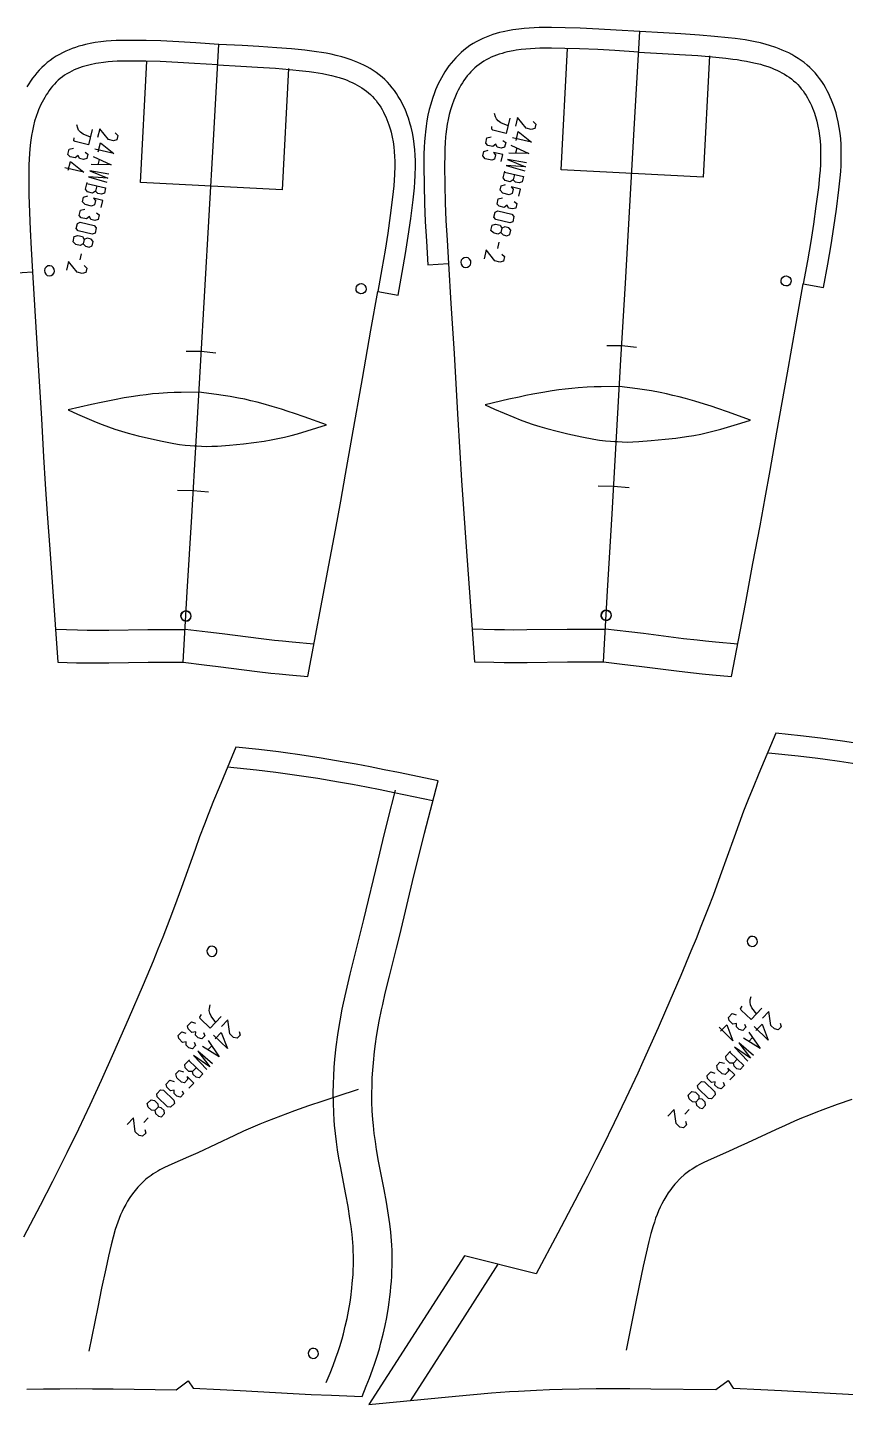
# Model space of a CAD drawing. Extents: x 870 to 2252, y -335 to 1751.
# Drawn here: x 1222.5 to 1424.2, y 709 to 1048.8 of the extents above; entities that cross this region are included whole.
import ezdxf

# ---------------------------------------------------------------- set-up
doc = ezdxf.new("R2010")
doc.units = 0

msp = doc.modelspace()

# ---------------------------------------------------------------- linework, layer by layer
for points in [[(1351.681396, 1048.761719), (1349.897339, 1048.760864), (1348.67688, 1048.741455), (1347.442749, 1048.700928), (1346.188721, 1048.633789), (1344.914917, 1048.534546), (1343.616211, 1048.396851), (1342.182495, 1048.196167), (1341.317627, 1048.048706), (1339.737427, 1047.721558), (1338.881226, 1047.509521), (1338.053711, 1047.279663), (1337.225342, 1047.022827), (1336.397583, 1046.737061), (1335.572632, 1046.420288), (1334.751587, 1046.070801), (1333.936035, 1045.686157), (1333.128418, 1045.264404), (1332.330933, 1044.803467), (1331.546265, 1044.30127), (1330.779541, 1043.757446), (1330.054443, 1043.188477), (1329.362915, 1042.591553), (1328.704712, 1041.969849), (1328.079224, 1041.32605), (1327.485107, 1040.662354), (1326.921997, 1039.980957), (1326.38855, 1039.284058), (1325.884033, 1038.573364), (1325.407349, 1037.850464), (1324.957764, 1037.11731), (1324.53418, 1036.375122), (1324.13623, 1035.625488), (1323.747314, 1034.838379), (1323.101563, 1033.380127), (1322.803101, 1032.628418), (1322.319336, 1031.275269), (1321.891968, 1029.891113), (1321.526733, 1028.50769), (1321.217896, 1027.127808), (1320.96106, 1025.753784), (1320.751099, 1024.387817), (1320.584717, 1023.0448), (1320.50061, 1022.224304), (1320.375244, 1020.67749), (1320.288574, 1019.127014), (1320.235229, 1017.575623), (1320.205444, 1014.581299), (1320.267456, 1009.832153), (1320.384033, 1005.306213), (1320.563232, 1000.9245), (1320.825928, 996.041565), (1321.184326, 990.226257), (1326.274658, 990.539978), (1326.883423, 980.655457), (1327.63855, 968.299194), (1328.526367, 953.470581), (1329.094238, 943.872009), (1329.520752, 937.017151), (1329.996704, 930.015808), (1330.674805, 920.626526), (1331.405029, 910.515625), (1332.719482, 892.283569), (1337.457886, 892.141846), (1339.999756, 892.093445), (1342.172485, 892.075317), (1345.662109, 892.090698), (1355.610718, 892.225586), (1359.169678, 892.236206), (1364.505249, 892.219666), (1369.807495, 891.623291), (1373.341553, 891.203857), (1383.20874, 889.927185), (1386.673706, 889.511047), (1388.833984, 889.279419), (1391.364624, 889.035583), (1396.087891, 888.632141), (1399.488037, 906.592529), (1401.374634, 916.552734), (1403.126831, 925.80188), (1404.403687, 932.702332), (1405.61499, 939.462646), (1407.281494, 948.932556), (1409.866821, 963.560974), (1412.036011, 975.748718), (1413.776245, 985.497925), (1418.796875, 984.601563), (1419.820923, 990.337341), (1420.642822, 995.157776), (1421.323975, 999.489807), (1421.959595, 1003.972351), (1422.56665, 1008.683105), (1422.881226, 1011.660889), (1423.006226, 1013.20813), (1423.098389, 1014.75824), (1423.151489, 1016.309265), (1423.162109, 1017.134094), (1423.151245, 1018.487305), (1423.099365, 1019.868347), (1423.001953, 1021.262817), (1422.853882, 1022.668884), (1422.64978, 1024.085083), (1422.384399, 1025.509399), (1422.059204, 1026.909058), (1421.848999, 1027.689941), (1421.375, 1029.212891), (1421.079224, 1030.039429), (1420.77002, 1030.829834), (1420.434448, 1031.615723), (1420.072144, 1032.395752), (1419.681519, 1033.168579), (1419.261841, 1033.932495), (1418.812134, 1034.686035), (1418.330933, 1035.427612), (1417.817139, 1036.155151), (1417.269653, 1036.866577), (1416.687134, 1037.559814), (1416.068726, 1038.232178), (1415.413818, 1038.880615), (1414.714844, 1039.508911), (1413.99292, 1040.097778), (1413.253662, 1040.647461), (1412.499756, 1041.159058), (1411.734009, 1041.634766), (1410.958374, 1042.076416), (1410.175293, 1042.485718), (1409.385864, 1042.864868), (1408.592529, 1043.215088), (1407.796631, 1043.538452), (1406.970459, 1043.847534), (1405.438354, 1044.353882), (1404.596436, 1044.599609), (1403.194946, 1044.963745), (1401.920776, 1045.249634), (1400.66687, 1045.494629), (1399.428711, 1045.705322), (1398.20752, 1045.887329), (1396.997437, 1046.046875), (1395.225098, 1046.252686), (1391.881348, 1046.590088), (1388.192139, 1046.907471), (1383.592651, 1047.233276), (1379.340454, 1047.476807), (1373.467651, 1047.756226), (1367.601685, 1048.153198), (1363.349609, 1048.39978), (1358.743042, 1048.60437), (1355.04187, 1048.712891), (1351.681396, 1048.761719)], [(1364.505249, 892.219666), (1365.518677, 909.807922), (1366.612427, 928.787476), (1367.705933, 947.767029), (1368.799683, 966.746521), (1369.893311, 985.725891), (1370.986816, 1004.705444), (1372.080566, 1023.684875), (1373.467651, 1047.756226)], [(1218.602905, 988.192627), (1223.693604, 988.503357), (1224.283203, 978.83075), (1225.014771, 966.739746), (1225.874756, 952.22937), (1226.424683, 942.836792), (1226.837891, 936.129028), (1227.33252, 928.806763), (1227.956665, 920.09021), (1229.95166, 892.181458), (1234.548706, 892.044434), (1237.025391, 891.997803), (1239.142944, 891.980591), (1242.542358, 891.996704), (1252.224731, 892.131409), (1255.686279, 892.142822), (1260.864868, 892.128113), (1266.010742, 891.548157), (1269.44812, 891.139404), (1279.051025, 889.894043), (1282.426025, 889.487854), (1284.531616, 889.261841), (1286.997314, 889.023865), (1291.579712, 888.632141), (1296.765381, 916.12738), (1298.38623, 924.714661), (1299.71814, 931.931763), (1300.898682, 938.547729), (1302.523193, 947.815125), (1305.043457, 962.130737), (1307.158081, 974.057922), (1308.854492, 983.598816), (1313.87561, 982.705688), (1314.874146, 988.319092), (1315.675415, 993.037415), (1316.339844, 997.277954), (1316.959839, 1001.665588), (1317.552124, 1006.2771), (1317.859131, 1009.193176), (1317.981567, 1010.709167), (1318.072632, 1012.245911), (1318.134766, 1014.520447), (1318.124146, 1015.882324), (1318.073975, 1017.236084), (1317.979492, 1018.603271), (1317.835449, 1019.981995), (1317.636719, 1021.370911), (1317.378052, 1022.768005), (1317.061401, 1024.141235), (1316.856323, 1024.908447), (1316.395142, 1026.400635), (1316.106689, 1027.211792), (1315.80542, 1027.987427), (1315.478271, 1028.759155), (1315.124512, 1029.525391), (1314.743286, 1030.284668), (1314.333618, 1031.0354), (1313.893921, 1031.776489), (1313.423096, 1032.506104), (1312.920288, 1033.222046), (1312.383911, 1033.922607), (1311.81311, 1034.605591), (1311.206543, 1035.268066), (1310.563965, 1035.907349), (1309.879395, 1036.525146), (1309.172852, 1037.10437), (1308.449219, 1037.644775), (1307.711426, 1038.147949), (1306.961792, 1038.615845), (1306.202759, 1039.050049), (1305.436279, 1039.452637), (1304.66394, 1039.825562), (1303.887695, 1040.170044), (1303.109009, 1040.488159), (1302.299927, 1040.792358), (1300.802979, 1041.290039), (1299.977783, 1041.532104), (1298.608398, 1041.889526), (1297.363159, 1042.170166), (1296.138428, 1042.410278), (1294.929688, 1042.616821), (1293.737793, 1042.7948), (1292.557373, 1042.950562), (1290.829956, 1043.151367), (1287.573242, 1043.480469), (1283.980469, 1043.789795), (1279.501709, 1044.107056), (1275.361328, 1044.34375), (1269.646729, 1044.614868), (1263.938843, 1045.001709), (1259.798584, 1045.241699), (1255.313232, 1045.440796), (1251.708618, 1045.546021), (1248.435547, 1045.592896)], [(1248.435547, 1045.592896), (1246.696655, 1045.591797), (1245.506104, 1045.57251), (1244.301514, 1045.532471), (1243.077026, 1045.466187), (1241.832886, 1045.368286), (1240.563721, 1045.232422), (1239.162354, 1045.034546), (1238.314941, 1044.888916), (1236.77063, 1044.566284), (1235.931885, 1044.356934), (1235.121948, 1044.130493), (1234.311279, 1043.877197), (1233.501221, 1043.595581), (1232.693604, 1043.283569), (1231.889771, 1042.939331), (1231.091431, 1042.560547), (1230.300659, 1042.145386), (1229.519775, 1041.69165), (1228.751343, 1041.19751), (1228.000488, 1040.662354), (1227.288696, 1040.101074), (1226.610229, 1039.512573), (1225.9646, 1038.899658), (1225.35144, 1038.265259), (1224.769775, 1037.611694), (1224.218384, 1036.94104), (1223.696533, 1036.255371), (1223.203247, 1035.556641), (1222.737305, 1034.846069), (1222.298096, 1034.12561)], [(1260.864868, 892.128113), (1261.866089, 909.513245), (1262.935791, 928.08606), (1264.005249, 946.658875), (1265.074951, 965.231689), (1266.144531, 983.804504), (1267.214233, 1002.377319), (1268.283813, 1020.950134), (1269.646729, 1044.614868)], [(1373.174194, 1042.664551), (1367.28186, 1043.063232), (1363.088867, 1043.306396), (1358.555298, 1043.50769), (1354.930176, 1043.614014), (1351.645386, 1043.661743), (1349.939087, 1043.660889), (1348.801392, 1043.642822), (1347.662842, 1043.605469), (1346.523193, 1043.544434), (1345.382202, 1043.455444), (1344.23877, 1043.334229), (1342.964478, 1043.155884), (1342.26355, 1043.036377), (1340.868042, 1042.747437), (1340.176636, 1042.576172), (1339.491211, 1042.385864), (1338.813354, 1042.175781), (1338.144287, 1041.944702), (1337.485718, 1041.691895), (1336.838745, 1041.416504), (1336.205078, 1041.117554), (1335.58606, 1040.794312), (1334.98291, 1040.445679), (1334.397583, 1040.071045), (1333.830811, 1039.669067), (1333.296631, 1039.249878), (1332.78186, 1038.805542), (1332.286255, 1038.337524), (1331.809814, 1037.847046), (1331.352295, 1037.335938), (1330.913818, 1036.80542), (1330.494141, 1036.25708), (1330.093262, 1035.692383), (1329.71106, 1035.112793), (1329.347412, 1034.519775), (1329.002319, 1033.914917), (1328.675537, 1033.299683), (1328.367188, 1032.675415), (1327.804932, 1031.405884), (1327.575806, 1030.828613), (1327.159546, 1029.664063), (1326.796265, 1028.487061), (1326.482422, 1027.299316), (1326.2146, 1026.102173), (1325.98938, 1024.897461), (1325.803101, 1023.686707), (1325.652588, 1022.471252), (1325.579468, 1021.758179), (1325.463745, 1020.329224), (1325.383667, 1018.897034), (1325.334351, 1017.462585), (1325.305786, 1014.589172), (1325.366577, 1009.931091), (1325.481323, 1005.476074), (1325.657593, 1001.165771), (1325.91748, 996.335449), (1326.274658, 990.539978)], [(1390.616943, 1041.805908), (1389.056519, 1011.846558), (1354.104004, 1013.666992), (1355.664307, 1043.626343)], [(1269.353516, 1039.522949), (1263.618774, 1039.911621), (1259.537964, 1040.148315), (1255.125732, 1040.343994), (1251.597412, 1040.447021), (1248.400635, 1040.49292), (1246.739624, 1040.491821), (1245.632324, 1040.473877), (1244.52417, 1040.437012), (1243.415039, 1040.376953), (1242.304443, 1040.289551), (1241.191772, 1040.170532), (1239.951172, 1039.995239), (1239.268555, 1039.87793), (1237.90979, 1039.594238), (1237.236572, 1039.426147), (1236.569336, 1039.239502), (1235.909302, 1039.033447), (1235.258057, 1038.806885), (1234.616943, 1038.559326), (1233.987427, 1038.289673), (1233.370728, 1037.99707), (1232.768433, 1037.680908), (1232.181641, 1037.339966), (1231.612305, 1036.973755), (1231.061157, 1036.580933), (1230.540283, 1036.170288), (1230.038452, 1035.734985), (1229.55542, 1035.276367), (1229.091187, 1034.796143), (1228.645752, 1034.295654), (1228.21875, 1033.776245), (1227.810303, 1033.239502), (1227.420166, 1032.686768), (1227.048096, 1032.119507), (1226.694336, 1031.539307), (1226.358521, 1030.94751), (1226.040894, 1030.345581), (1225.740967, 1029.734863), (1225.194092, 1028.493286), (1224.970947, 1027.928101), (1224.565308, 1026.787964), (1224.211426, 1025.635864), (1223.905762, 1024.473511), (1223.644775, 1023.302185), (1223.425293, 1022.123413), (1223.243774, 1020.938721), (1223.096924, 1019.749695), (1222.912476, 1017.653564), (1222.834229, 1016.252075), (1222.785767, 1014.848389), (1222.757202, 1012.036621), (1222.814941, 1007.478271), (1222.925537, 1003.118896), (1223.095703, 998.901062), (1223.34729, 994.174377), (1223.693481, 988.503357)], [(1286.812988, 1038.68103), (1285.252686, 1008.72168), (1250.299927, 1010.542114), (1251.860474, 1040.501465)], [(1373.174316, 1042.664551), (1379.073364, 1042.383667), (1383.266479, 1042.143555), (1387.793457, 1041.822998), (1391.406738, 1041.512207), (1394.675171, 1041.182129), (1396.370117, 1040.985474), (1397.498291, 1040.836792), (1398.624756, 1040.668823), (1399.75, 1040.477417), (1400.873413, 1040.257935), (1401.995117, 1040.006226), (1403.240479, 1039.682739), (1403.923096, 1039.483398), (1405.276123, 1039.036011), (1405.943237, 1038.786621), (1406.602173, 1038.518921), (1407.251587, 1038.232178), (1407.889648, 1037.925781), (1408.514771, 1037.598999), (1409.125854, 1037.251099), (1409.721069, 1036.88147), (1410.298828, 1036.489136), (1410.857788, 1036.073608), (1411.396362, 1035.634155), (1411.913208, 1035.1698), (1412.39563, 1034.692139), (1412.856079, 1034.191528), (1413.294678, 1033.669556), (1413.711548, 1033.127686), (1414.1073, 1032.567261), (1414.482056, 1031.98999), (1414.835938, 1031.397217), (1415.169189, 1030.790161), (1415.4823, 1030.17041), (1415.775391, 1029.539673), (1416.048828, 1028.89917), (1416.302612, 1028.250488), (1416.537354, 1027.594849), (1416.949951, 1026.269165), (1417.111328, 1025.669312), (1417.391235, 1024.464722), (1417.616821, 1023.253723), (1417.792114, 1022.037781), (1417.920654, 1020.817932), (1418.006104, 1019.595276), (1418.05188, 1018.371094), (1418.06189, 1017.146362), (1418.05249, 1016.429688), (1418.003418, 1014.996826), (1417.918457, 1013.565002), (1417.802734, 1012.134338), (1417.501099, 1009.276794), (1416.90564, 1004.656372), (1416.280029, 1000.244019), (1415.609619, 995.982483), (1414.796875, 991.213989), (1413.776245, 985.497925)], [(1269.353516, 1039.522949), (1275.094971, 1039.250732), (1279.175903, 1039.017334), (1283.581543, 1038.705078), (1287.098267, 1038.402466), (1290.279297, 1038.081055), (1291.929077, 1037.889404), (1293.0271, 1037.744385), (1294.123535, 1037.580566), (1295.218506, 1037.393555), (1296.311768, 1037.179199), (1297.403442, 1036.933105), (1298.615601, 1036.616821), (1299.280273, 1036.421875), (1300.597412, 1035.984009), (1301.246948, 1035.739746), (1301.888428, 1035.477661), (1302.520264, 1035.197144), (1303.141235, 1034.897461), (1303.749756, 1034.577759), (1304.344238, 1034.237671), (1304.923218, 1033.876343), (1305.485229, 1033.493042), (1306.028931, 1033.087036), (1306.55249, 1032.657837), (1307.054932, 1032.204346), (1307.525146, 1031.736572), (1307.973755, 1031.246582), (1308.400879, 1030.735596), (1308.806885, 1030.2052), (1309.192017, 1029.65686), (1309.556519, 1029.091797), (1309.900635, 1028.511841), (1310.224854, 1027.917969), (1310.529297, 1027.311768), (1310.814087, 1026.694824), (1311.079712, 1026.068237), (1311.32605, 1025.433838), (1311.554077, 1024.792847), (1311.954712, 1023.496521), (1312.111572, 1022.909485), (1312.383545, 1021.730286), (1312.602783, 1020.545288), (1312.773071, 1019.355469), (1312.897827, 1018.161926), (1312.980591, 1016.96582), (1313.025024, 1015.768188), (1313.03418, 1014.570007), (1312.976807, 1012.466553), (1312.893677, 1011.06543), (1312.78064, 1009.665466), (1312.486206, 1006.868958), (1311.90564, 1002.347351), (1311.295288, 998.02948), (1310.641846, 993.85907), (1309.849365, 989.192627), (1308.854492, 983.598816)], [(1341.400635, 1026.421875), (1340.509399, 1022.631409), (1337.1875, 1023.412659), (1336.929321, 1023.653076), (1336.961792, 1024.364502)], [(1341.035278, 1024.485229), (1339.198853, 1025.276733), (1338.544922, 1025.744995), (1338.081421, 1026.258545), (1337.873413, 1026.711914), (1337.617798, 1027.536011)], [(1347.124023, 1025.570313), (1347.7854, 1024.942993), (1347.530029, 1023.856934), (1346.663452, 1023.611328), (1345.428223, 1023.901672), (1343.273438, 1026.588135), (1342.762817, 1024.416138)], [(1238.37915, 1023.614502), (1237.487915, 1019.824097), (1234.165894, 1020.605286), (1233.907959, 1020.845764), (1233.940308, 1021.55719)], [(1238.013672, 1021.67804), (1236.177368, 1022.46936), (1235.523438, 1022.937805), (1235.059937, 1023.451233), (1234.851929, 1023.904663), (1234.596191, 1024.72876)], [(1244.102417, 1022.763123), (1244.763916, 1022.13562), (1244.508545, 1021.049683), (1243.641846, 1020.804016), (1242.406738, 1021.094421), (1240.251953, 1023.780945), (1239.741211, 1021.608887)], [(1342.930542, 1020.924988), (1343.441162, 1023.097107), (1346.735962, 1020.479675), (1342.09375, 1021.571228)], [(1239.909058, 1018.117737), (1240.419678, 1020.289795), (1243.714355, 1017.672302), (1239.072266, 1018.763977)], [(1339.6875, 1020.856201), (1340.378906, 1020.356567), (1340.123535, 1019.27063), (1339.256836, 1019.024902), (1338.319824, 1019.2453), (1337.953979, 1019.982971), (1337.230103, 1019.389221), (1335.952515, 1019.689514), (1335.456421, 1020.255615), (1335.761841, 1021.554688), (1336.803833, 1021.781433)], [(1341.660156, 1019.727173), (1346.071899, 1017.656067)], [(1236.665894, 1018.048889), (1237.357422, 1017.549194), (1237.102051, 1016.463257), (1236.235229, 1016.217651), (1235.29834, 1016.437927), (1234.932495, 1017.175598), (1234.208618, 1016.581848), (1232.930908, 1016.882263), (1232.434814, 1017.448364), (1232.740234, 1018.747314), (1233.782349, 1018.974182)], [(1238.63855, 1016.919922), (1243.050415, 1014.848755)], [(1240.091675, 1016.218567), (1239.786255, 1014.919678)], [(1339.279297, 1015.680298), (1339.684937, 1017.405151), (1337.385132, 1017.945923), (1337.881226, 1017.379822), (1337.625854, 1016.293884), (1336.929443, 1016.008179), (1335.35376, 1016.378723), (1334.71228, 1017.09137), (1334.967651, 1018.177307), (1336.03479, 1018.510681)], [(1345.533081, 1015.364807), (1340.835938, 1016.222168), (1345.302734, 1014.385315), (1340.480469, 1014.710266), (1345.07251, 1013.405762)], [(1346.071899, 1017.656067), (1341.199341, 1017.768127)], [(1343.113037, 1019.02594), (1342.807739, 1017.72699)], [(1232.502441, 1013.531372), (1233.013306, 1015.70343), (1236.307861, 1013.085938), (1231.665771, 1014.177551)], [(1242.511597, 1012.557495), (1237.814331, 1013.414795), (1242.28125, 1011.577942), (1237.458862, 1011.902954), (1242.050903, 1010.598389)], [(1243.050415, 1014.848755), (1238.177979, 1014.960754)], [(1340.101807, 1013.100464), (1344.744019, 1012.008911), (1344.438599, 1010.7099), (1343.742188, 1010.424194), (1342.805298, 1010.644531), (1342.266479, 1011.220581), (1341.52002, 1010.721985), (1340.242432, 1011.022461), (1339.771362, 1011.695007), (1340.15686, 1013.334656)], [(1342.572021, 1012.519592), (1342.266479, 1011.220581)], [(1237.080322, 1010.293091), (1241.722412, 1009.201538), (1241.416992, 1007.902527), (1240.720581, 1007.616882), (1239.783691, 1007.837158), (1239.244995, 1008.413269), (1238.498535, 1007.914673), (1237.220947, 1008.215149), (1236.749756, 1008.887695), (1237.135376, 1010.527344)], [(1239.550415, 1009.712341), (1239.244995, 1008.413269)], [(1343.609375, 1007.183594), (1344.015015, 1008.908386), (1341.715088, 1009.449219), (1342.211182, 1008.883118), (1341.955933, 1007.797058), (1341.259521, 1007.511414), (1339.683716, 1007.882019), (1339.042358, 1008.594604), (1339.297729, 1009.680603), (1340.364868, 1010.013855)], [(1240.587769, 1004.376221), (1240.993408, 1006.101074), (1238.693604, 1006.641846), (1239.189697, 1006.075745), (1238.934326, 1004.989807), (1238.237915, 1004.704102), (1236.662109, 1005.074646), (1236.020752, 1005.787231), (1236.276123, 1006.87323), (1237.343262, 1007.206604)], [(1342.479248, 1005.817871), (1343.170654, 1005.318237), (1342.915283, 1004.232178), (1342.048584, 1003.986511), (1341.111572, 1004.206848), (1340.745728, 1004.944641), (1340.021851, 1004.350769), (1338.744141, 1004.651245), (1338.248047, 1005.217346), (1338.553589, 1006.516235), (1339.595703, 1006.743103)], [(1239.457642, 1003.01062), (1240.14917, 1002.510925), (1239.893677, 1001.424805), (1239.026978, 1001.17926), (1238.090088, 1001.399597), (1237.724243, 1002.137329), (1237.000366, 1001.543518), (1235.722656, 1001.843872), (1235.226563, 1002.409973), (1235.531982, 1003.708984), (1236.574219, 1003.93573)], [(1337.479004, 1001.946533), (1337.784546, 1003.245422), (1338.485962, 1003.55249), (1341.935547, 1002.741211), (1342.426514, 1002.15387), (1342.121216, 1000.85498), (1341.424683, 1000.569275), (1337.975098, 1001.380432), (1337.479004, 1001.946533)], [(1234.45752, 999.139221), (1234.762939, 1000.438171), (1235.464355, 1000.745117), (1238.914063, 999.93396), (1239.405151, 999.346558), (1239.099609, 998.047607), (1238.403198, 997.761902), (1234.953613, 998.57312), (1234.45752, 999.139221)], [(1339.205078, 998.201355), (1339.743774, 997.625305), (1340.680542, 997.404968), (1341.377197, 997.690613), (1341.632446, 998.776672), (1341.141357, 999.364014), (1340.204346, 999.584351), (1339.460449, 999.287292), (1339.205078, 998.201355), (1338.483521, 997.809204), (1337.376343, 998.06958), (1336.709961, 998.675781), (1337.015259, 999.97467), (1337.887207, 1000.241516), (1338.994385, 999.981201), (1339.460449, 999.287292)], [(1236.183594, 995.394043), (1236.722168, 994.817932), (1237.65918, 994.597656), (1238.355469, 994.883362), (1238.610962, 995.96936), (1238.119873, 996.556702), (1237.182861, 996.777039), (1236.438843, 996.480042), (1236.183594, 995.394043), (1235.462036, 995.001953), (1234.354858, 995.262329), (1233.688354, 995.868408), (1233.993774, 997.167419), (1234.865601, 997.434265), (1235.9729, 997.173889), (1236.438843, 996.480042)], [(1338.721436, 995.762329), (1338.360962, 994.229126)], [(1235.699829, 992.954956), (1235.339355, 991.421875)], [(1339.432739, 992.862488), (1340.094238, 992.235046), (1339.838745, 991.149048), (1338.972168, 990.903442), (1337.737061, 991.193909), (1335.582153, 993.88031), (1335.071533, 991.708252)], [(1229.121826, 988.680115), (1229.051636, 989.162781), (1228.802124, 989.581848), (1228.411255, 989.873596), (1227.938477, 989.993408), (1227.455811, 989.923279), (1227.036743, 989.673706), (1226.745117, 989.282959), (1226.625122, 988.81012), (1226.695313, 988.327454), (1226.944824, 987.908386), (1227.335693, 987.616699), (1227.808472, 987.496826), (1228.291138, 987.567017), (1228.710083, 987.816528), (1229.001831, 988.207336), (1229.121826, 988.680115)], [(1236.411255, 990.055115), (1237.072632, 989.427795), (1236.817261, 988.341675), (1235.950562, 988.096069), (1234.715454, 988.386536), (1232.560791, 991.072937), (1232.049927, 988.901001)], [(1331.817749, 990.720886), (1331.747681, 991.203552), (1331.498047, 991.62262), (1331.107178, 991.914368), (1330.634521, 992.034302), (1330.151855, 991.964111), (1329.732788, 991.714661), (1329.44104, 991.32373), (1329.321167, 990.851013), (1329.391235, 990.368347), (1329.640747, 989.94928), (1330.031738, 989.657532), (1330.504395, 989.537659), (1330.987183, 989.607788), (1331.40625, 989.8573), (1331.697754, 990.248169), (1331.817749, 990.720886)], [(1303.4823, 984.397644), (1303.607422, 984.869019), (1303.903442, 985.256714), (1304.325073, 985.501526), (1304.808594, 985.566406), (1305.280029, 985.441223), (1305.667603, 985.145264), (1305.912598, 984.723572), (1305.977417, 984.240112), (1305.852295, 983.768738), (1305.556274, 983.381165), (1305.134521, 983.13623), (1304.651123, 983.071289), (1304.179688, 983.196472), (1303.792114, 983.492371), (1303.547119, 983.914185), (1303.4823, 984.397644)], [(1408.290649, 986.314514), (1408.415771, 986.785828), (1408.71167, 987.173401), (1409.133545, 987.418335), (1409.616821, 987.483093), (1410.088379, 987.357971), (1410.475952, 987.062012), (1410.720947, 986.64032), (1410.785645, 986.15686), (1410.660645, 985.685425), (1410.364502, 985.297791), (1409.942749, 985.052917), (1409.459351, 984.988037), (1408.987915, 985.113159), (1408.600342, 985.40918), (1408.355469, 985.830994), (1408.290649, 986.314514)], [(1268.919189, 968.394287), (1265.283081, 968.846008), (1261.619141, 968.814636)], [(1372.648438, 969.779846), (1369.00061, 970.232483), (1365.324951, 970.201843)], [(1263.648193, 945.554993), (1265.343384, 945.445374), (1266.540894, 945.408508), (1267.941162, 945.42804), (1269.341553, 945.500122), (1272.300171, 945.738831), (1275.729614, 946.066223), (1278.292969, 946.362793), (1280.844482, 946.723755), (1282.536255, 947.009216), (1284.219238, 947.337097), (1285.836548, 947.697571), (1287.445557, 948.096924), (1289.047607, 948.529175), (1291.44043, 949.226013), (1293.824707, 949.963196), (1296.204712, 950.720459), (1290.686279, 952.699524), (1288.311035, 953.519104), (1286.72168, 954.049194), (1285.126709, 954.562927), (1282.828979, 955.26593), (1280.570557, 955.907776), (1279.057373, 956.307556), (1277.538452, 956.682556), (1276.01355, 957.030579), (1274.483032, 957.34967), (1272.389526, 957.73407), (1270.714111, 957.999512), (1269.033569, 958.236633), (1264.703369, 958.778748), (1260.339478, 958.737305), (1258.642822, 958.694763), (1256.947998, 958.623413), (1254.824219, 958.481873), (1253.267212, 958.340576), (1251.712524, 958.169922), (1250.1604, 957.971802), (1248.611328, 957.74823), (1246.294189, 957.369995), (1243.930908, 956.935608), (1242.287598, 956.608276), (1240.647949, 956.264038), (1238.194336, 955.722656), (1232.485107, 954.390137), (1234.762451, 953.364685), (1237.046387, 952.358643), (1239.343262, 951.391724), (1240.885132, 950.778442), (1242.437744, 950.197021), (1244.00293, 949.653198), (1245.637207, 949.134216), (1247.284912, 948.656372), (1249.778076, 948.005066), (1252.290527, 947.416077), (1255.659668, 946.697144), (1258.571411, 946.120422), (1259.954224, 945.888), (1261.342896, 945.707764), (1262.536865, 945.606995), (1264.233276, 945.52124)], [(1367.339355, 946.638855), (1369.081055, 946.526245), (1370.311523, 946.488098), (1371.750244, 946.507568), (1373.189087, 946.580627), (1376.228882, 946.823242), (1379.751953, 947.156372), (1382.385742, 947.458435), (1385.007202, 947.82605), (1386.745483, 948.117188), (1388.474854, 948.451721), (1390.13623, 948.819458), (1391.789185, 949.226868), (1393.434937, 949.667847), (1395.893433, 950.379028), (1398.34314, 951.131409), (1400.788574, 951.904175), (1395.117798, 953.929016), (1392.677002, 954.767639), (1391.044067, 955.309998), (1389.405151, 955.835754), (1387.044067, 956.554993), (1384.723267, 957.211792), (1383.168457, 957.621094), (1381.607666, 958.004883), (1380.040894, 958.361145), (1378.468262, 958.687866), (1376.317139, 959.081482), (1374.595703, 959.353394), (1372.869019, 959.596375), (1368.419678, 960.152161), (1363.935913, 960.111206), (1362.192749, 960.068115), (1360.451538, 959.995789), (1358.269531, 959.851685), (1356.6698, 959.707764), (1355.07251, 959.533875), (1353.477783, 959.331848), (1351.88623, 959.103882), (1349.505493, 958.717957), (1347.077271, 958.274658), (1345.389038, 957.940674), (1343.704468, 957.589539), (1341.183594, 957.036865), (1335.317749, 955.676758), (1337.658081, 954.628113), (1340.005249, 953.599426), (1342.365601, 952.610596), (1343.949951, 951.983398), (1345.545288, 951.388855), (1347.153442, 950.832703), (1348.832886, 950.301758), (1350.526245, 949.812927), (1353.088135, 949.146545), (1355.669678, 948.544067), (1359.131226, 947.808472), (1362.123047, 947.218262), (1363.544067, 946.980469), (1364.970947, 946.795837), (1366.19751, 946.692505), (1367.940552, 946.60437)], [(1267.121582, 934.121643), (1263.302979, 934.464111), (1259.470337, 934.562317)], [(1370.824707, 935.189331), (1367.001099, 935.53241), (1363.163208, 935.630859)], [(1260.251709, 903.641296), (1260.376831, 904.11261), (1260.672729, 904.500305), (1261.094604, 904.7453), (1261.578003, 904.809998), (1262.049438, 904.684998), (1262.437012, 904.389038), (1262.682007, 903.967163), (1262.746826, 903.483826), (1262.621704, 903.01239), (1262.325806, 902.624817), (1261.903931, 902.379822), (1261.420532, 902.315002), (1260.949219, 902.440125), (1260.561523, 902.736084), (1260.316528, 903.157898), (1260.251709, 903.641296)], [(1262.795654, 903.494751), (1262.725464, 903.977417), (1262.475952, 904.396484), (1262.084961, 904.688171), (1261.612305, 904.808105), (1261.129639, 904.737976), (1260.710571, 904.488403), (1260.418823, 904.097534), (1260.29895, 903.624817), (1260.369019, 903.142151), (1260.61853, 902.723083), (1261.009521, 902.431396), (1261.482178, 902.311462), (1261.964844, 902.381592), (1262.383911, 902.631165), (1262.675537, 903.022034), (1262.795654, 903.494751)], [(1363.896118, 903.805847), (1364.02124, 904.277222), (1364.317139, 904.664795), (1364.739014, 904.909668), (1365.222412, 904.974487), (1365.693726, 904.849365), (1366.081421, 904.553406), (1366.326172, 904.131592), (1366.391235, 903.648193), (1366.265869, 903.17688), (1365.969971, 902.789185), (1365.548096, 902.544373), (1365.064819, 902.479492), (1364.593384, 902.604675), (1364.205811, 902.900635), (1363.960938, 903.322388), (1363.896118, 903.805847)], [(1366.441162, 903.65918), (1366.371094, 904.141846), (1366.121582, 904.560913), (1365.730713, 904.852539), (1365.257935, 904.972473), (1364.775269, 904.902344), (1364.356201, 904.652771), (1364.064453, 904.261963), (1363.944702, 903.789185), (1364.014771, 903.306519), (1364.264404, 902.887451), (1364.655151, 902.595764), (1365.12793, 902.475891), (1365.610596, 902.546021), (1366.029663, 902.795532), (1366.321411, 903.186401), (1366.441162, 903.65918)], [(1332.134033, 900.404663), (1337.65625, 900.239502), (1340.110596, 900.19281), (1342.188232, 900.175476), (1345.589478, 900.19043), (1355.543701, 900.325439), (1359.169922, 900.336243), (1364.971802, 900.318237)], [(1229.371216, 900.302307), (1234.745728, 900.142151), (1237.134644, 900.097168), (1239.156738, 900.08075), (1242.466797, 900.096375), (1252.155029, 900.231201), (1255.684326, 900.242798), (1261.331177, 900.226868)], [(1293.088623, 896.632813), (1287.731201, 897.090698), (1285.352905, 897.320129), (1283.342529, 897.536011), (1280.055908, 897.931519), (1270.447266, 899.177734), (1266.942505, 899.594421), (1261.331177, 900.226868)], [(1397.602417, 896.632263), (1392.097778, 897.102478), (1389.654175, 897.337952), (1387.588379, 897.559326), (1384.211548, 897.964966), (1374.338623, 899.24231), (1370.737427, 899.669678), (1364.971802, 900.318237)], [(1428.843994, 871.863525), (1423.466064, 872.691101), (1419.86438, 873.194458), (1418.040649, 873.432556), (1413.101685, 874.024536), (1407.021729, 874.682312), (1402.817627, 864.695068), (1401.399658, 861.262817), (1400.358398, 858.680237), (1399.066406, 855.369141), (1397.870728, 852.190369), (1396.703125, 849.000732), (1393.263428, 839.407166), (1391.514648, 834.62146), (1390.337524, 831.503723), (1388.549805, 826.938599), (1387.326416, 823.907471), (1386.081665, 820.884644), (1383.543457, 814.858887), (1379.786743, 806.130066), (1377.947998, 801.915466), (1376.090332, 797.709412), (1374.208984, 793.514221), (1372.939697, 790.724487), (1370.049683, 784.509521), (1367.177124, 778.509644), (1364.240723, 772.541138), (1362.628418, 769.329346), (1360.574341, 765.295898), (1357.452148, 759.266724), (1353.232178, 751.256958), (1347.891235, 741.238892), (1330.185547, 745.661621), (1321.597778, 732.298096), (1315.843384, 723.34375), (1306.631226, 709.008484), (1327.983398, 711.091125), (1332.417114, 711.490784), (1336.852661, 711.857483), (1341.290283, 712.182068), (1343.510254, 712.325745), (1347.952515, 712.569641), (1351.217163, 712.707458), (1354.345703, 712.805847), (1358.518921, 712.891846), (1362.693359, 712.934814), (1366.863281, 712.944214), (1371.018311, 712.928345), (1376.211548, 712.882813), (1392.19812, 712.668396), (1395.243042, 714.927307), (1396.483398, 713.03894), (1403.313599, 712.71875), (1408.435425, 712.460632), (1421.88855, 711.700745), (1426.471558, 711.464844)], [(1323.700928, 862.89624), (1313.930298, 864.933044), (1310.434326, 865.638428), (1306.986328, 866.313354), (1303.529175, 866.965942), (1300.056396, 867.593811), (1294.843262, 868.477966), (1289.610962, 869.285583), (1286.106201, 869.776855), (1284.331055, 870.009094), (1279.526123, 870.586304), (1273.86853, 871.199585), (1269.711792, 861.273438), (1268.33313, 857.918579), (1266.988281, 854.551086), (1266.063599, 852.156677), (1264.899658, 849.04718), (1263.762939, 845.927002), (1260.414063, 836.542786), (1258.711182, 831.861694), (1257.564453, 828.811707), (1255.822998, 824.345154), (1254.631104, 821.379333), (1253.418457, 818.421692), (1250.945435, 812.525452), (1247.286377, 803.984497), (1245.49585, 799.860657), (1243.687012, 795.745117), (1240.619385, 788.910156), (1237.805298, 782.828735), (1235.008423, 776.957642), (1232.149048, 771.116882), (1230.579346, 767.974487), (1228.579834, 764.028442), (1225.540649, 758.129761), (1221.432739, 750.293091)], [(1457.228394, 861.20343), (1447.443237, 863.235535), (1443.880005, 863.951843), (1440.366577, 864.637085), (1436.848389, 865.298706), (1433.325317, 865.933594), (1428.031006, 866.828552), (1422.725098, 867.644958), (1419.181274, 868.140381), (1417.406982, 868.372009), (1412.523926, 868.957275), (1405.188721, 869.750854)], [(1322.421021, 857.95343), (1312.905396, 859.937012), (1309.440186, 860.63623), (1306.02356, 861.304993), (1302.602417, 861.950745), (1299.176392, 862.57019), (1294.027832, 863.44342), (1288.86792, 864.239807), (1285.421387, 864.722961), (1283.695923, 864.94873), (1278.947144, 865.519226), (1271.813599, 866.29248)], [(1222.303223, 712.76825), (1226.361816, 712.854065), (1230.421631, 712.897766), (1234.477173, 712.908569), (1238.518066, 712.894836), (1243.568848, 712.852356), (1259.116333, 712.649109), (1262.078613, 714.85968), (1263.28418, 713.013245), (1269.926636, 712.70282), (1274.907837, 712.452454), (1287.991211, 711.714661), (1292.448242, 711.485779), (1297.463379, 711.26886), (1304.988525, 710.993713), (1305.997314, 713.494995), (1306.784546, 715.502808), (1307.537476, 717.522461), (1308.134644, 719.238403), (1308.591187, 720.644897), (1309.227051, 722.770691), (1309.61853, 724.197937), (1310.158936, 726.352966), (1310.643677, 728.523743), (1311.036377, 730.5047), (1311.467651, 733.025146), (1311.654663, 734.290283), (1311.821899, 735.558167), (1311.968506, 736.82843), (1312.094604, 738.100464), (1312.199219, 739.373901), (1312.281738, 740.648254), (1312.341675, 741.923157), (1312.378906, 743.19812), (1312.392334, 744.472778), (1312.381714, 745.746521), (1312.34668, 747.019226), (1312.286255, 748.289978), (1312.128418, 750.422668), (1312.025146, 751.486877), (1311.775757, 753.611694), (1311.477051, 755.731995), (1310.956421, 758.905579), (1310.376953, 762.072876), (1309.049805, 769.039978), (1308.539551, 771.958435), (1308.234009, 773.907532), (1307.965576, 775.860779), (1307.742188, 777.819214), (1307.605469, 779.331909), (1307.468994, 781.461853), (1307.394165, 783.596558), (1307.377441, 785.733582), (1307.411255, 787.736572), (1307.483765, 789.604065), (1307.594482, 791.469543), (1307.74292, 793.332336), (1308.033081, 796.119995), (1308.270386, 797.973083), (1308.541382, 799.820923), (1308.930176, 802.147705), (1309.188599, 803.5495), (1309.751099, 806.344116), (1310.052124, 807.737488), (1310.687134, 810.517944), (1311.698608, 814.67688), (1313.442505, 821.596375), (1314.243896, 824.837646), (1317.746216, 839.439026), (1318.929199, 844.301392), (1320.344849, 849.934998), (1323.700928, 862.89624)], [(1296.124023, 714.410217), (1297.072998, 716.758362), (1297.8125, 718.643555), (1298.518555, 720.540344), (1299.0625, 722.107971), (1299.46106, 723.340149), (1300.017212, 725.202026), (1300.360229, 726.452026), (1300.834229, 728.338989), (1301.260132, 730.239563), (1301.610596, 732.001831), (1301.998291, 734.264648), (1302.166016, 735.400757), (1302.44751, 737.67981), (1302.560181, 738.822144), (1302.727173, 741.110291), (1302.780762, 742.25531), (1302.813843, 743.400269), (1302.82605, 744.545166), (1302.81665, 745.689148), (1302.785767, 746.832153), (1302.7323, 747.97345), (1302.58667, 749.956909), (1302.491089, 750.946594), (1302.258911, 752.922546), (1301.980591, 754.894287), (1301.495483, 757.845276), (1300.956177, 760.79071), (1299.628662, 767.785583), (1299.271729, 769.800781), (1298.939819, 771.81842), (1298.641113, 773.839722), (1298.383057, 775.865601), (1298.173828, 777.897034), (1298.074463, 779.118408), (1297.961792, 780.954102), (1297.876221, 783.406677), (1297.859497, 785.862122), (1297.900146, 788.105896), (1297.980225, 790.136414), (1298.101074, 792.164612), (1298.261475, 794.190002), (1298.575439, 797.220581), (1298.975098, 800.23999), (1299.287964, 802.245422), (1299.537354, 803.695618), (1300.087524, 806.585754), (1300.385132, 808.02655), (1301.018311, 810.900696), (1302.039795, 815.197815), (1304.194214, 823.769653), (1305.399292, 828.652405), (1308.919189, 843.314697), (1310.1073, 848.197693), (1311.344849, 853.166382), (1313.233276, 860.61261)], [(1402.459839, 823.166565), (1402.399536, 823.650635), (1402.158569, 824.074646), (1401.773682, 824.374268), (1401.303589, 824.503784), (1400.819458, 824.443481), (1400.395386, 824.202637), (1400.095947, 823.81781), (1399.966431, 823.347534), (1400.026489, 822.863586), (1400.267456, 822.439514), (1400.652344, 822.139893), (1401.122437, 822.010376), (1401.606567, 822.070618), (1402.03064, 822.311523), (1402.330322, 822.696411), (1402.459839, 823.166565)], [(1269.175171, 820.726074), (1269.114868, 821.210083), (1268.873901, 821.634094), (1268.489136, 821.933716), (1268.018921, 822.063232), (1267.534912, 822.00293), (1267.110962, 821.762085), (1266.811279, 821.377258), (1266.681641, 820.906982), (1266.741943, 820.423096), (1266.98291, 819.999023), (1267.367798, 819.699341), (1267.837891, 819.569824), (1268.321899, 819.630127), (1268.74585, 819.871094), (1269.045654, 820.255859), (1269.175171, 820.726074)], [(1402.285156, 805.281128), (1401.110962, 806.899658), (1400.788086, 807.636414), (1400.651978, 808.314697), (1400.704834, 808.810608), (1400.906006, 809.649658)], [(1268.884033, 803.218079), (1267.709839, 804.836731), (1267.386963, 805.573425), (1267.250854, 806.251648), (1267.303711, 806.74762), (1267.505005, 807.586731)], [(1399.272461, 802.850037), (1399.611572, 802.0672), (1398.837158, 801.264099), (1397.966675, 801.495789), (1397.273682, 802.163879), (1397.336182, 802.984985), (1396.410645, 802.84436), (1395.465698, 803.755432), (1395.328369, 804.495422), (1396.254639, 805.456055), (1397.266357, 805.118591)], [(1403.588745, 806.759216), (1400.886108, 803.956177), (1398.429443, 806.324829), (1398.330566, 806.663391), (1398.721802, 807.258423)], [(1408.07373, 803.103088), (1408.321655, 802.225769), (1407.547363, 801.422729), (1406.67688, 801.654358), (1405.763428, 802.535034), (1405.283691, 805.945313), (1403.734985, 804.339111)], [(1265.871338, 800.786987), (1266.210449, 800.004211), (1265.436035, 799.20105), (1264.565552, 799.4328), (1263.872681, 800.100891), (1263.935181, 800.921936), (1263.009399, 800.781311), (1262.064697, 801.692383), (1261.927368, 802.432495), (1262.853516, 803.393005), (1263.865234, 803.055603)], [(1270.187622, 804.696167), (1267.484863, 801.893127), (1265.028442, 804.261841), (1264.929321, 804.600464), (1265.320801, 805.195374)], [(1274.672607, 801.040161), (1274.920654, 800.162781), (1274.14624, 799.35968), (1273.275635, 799.59137), (1272.362305, 800.471985), (1271.882446, 803.882324), (1270.33374, 802.276062)], [(1393.385498, 801.09375), (1394.934204, 802.69989), (1396.429077, 798.766724), (1392.996216, 802.076721)], [(1402.095581, 801.252319), (1403.644287, 802.858521), (1405.13916, 798.925293), (1401.706421, 802.235291)], [(1263.539185, 798.368286), (1263.878296, 797.585449), (1263.103882, 796.78241), (1262.233276, 797.014038), (1261.540405, 797.68219), (1261.602783, 798.503235), (1260.677124, 798.36261), (1259.7323, 799.27356), (1259.595093, 800.013733), (1260.521362, 800.974304), (1261.533081, 800.636841)], [(1266.990234, 798.808655), (1269.724609, 794.774231)], [(1268.694458, 799.18927), (1270.243042, 800.795471), (1271.738037, 796.862244), (1268.305298, 800.172302)], [(1403.125854, 796.837158), (1398.994507, 799.422974)], [(1401.282349, 799.526367), (1400.356079, 798.565918)], [(1400.391357, 800.871704), (1403.125854, 796.837158)], [(1268.090942, 793.079834), (1264.491089, 796.216675), (1267.392456, 792.355469), (1263.412964, 795.098633), (1266.694092, 791.631104)], [(1269.724609, 794.774231), (1265.593384, 797.359924)], [(1267.881226, 797.46344), (1266.954956, 796.502869)], [(1395.66626, 795.97113), (1399.098999, 792.661072), (1398.172729, 791.7005), (1397.428223, 791.810791), (1396.735474, 792.478821), (1396.56665, 793.249268), (1395.670288, 793.202026), (1394.725464, 794.113098), (1394.664063, 794.931885), (1395.833252, 796.144348)], [(1401.492188, 795.142822), (1397.892212, 798.279663), (1400.793579, 794.418396), (1396.814209, 797.161682), (1400.095093, 793.694153)], [(1262.265137, 793.908081), (1265.697998, 790.598083), (1264.771729, 789.637512), (1264.0271, 789.747742), (1263.334351, 790.415771), (1263.165649, 791.186218), (1262.269043, 791.139038), (1261.324341, 792.050049), (1261.262939, 792.868896), (1262.432129, 794.08136)], [(1264.091797, 792.146851), (1263.165649, 791.186218)], [(1395.658447, 789.092773), (1396.888428, 790.368347), (1395.187622, 792.008179), (1395.324951, 791.268127), (1394.550415, 790.464966), (1393.805908, 790.575195), (1392.640625, 791.698792), (1392.453369, 792.639099), (1393.227783, 793.4422), (1394.31543, 793.183594)], [(1397.49292, 794.209839), (1396.56665, 793.249268)], [(1260.588135, 786.433289), (1260.927124, 785.650391), (1260.152832, 784.847351), (1259.282349, 785.078979), (1258.589355, 785.747009), (1258.651855, 786.568115), (1257.726074, 786.42749), (1256.781372, 787.338562), (1256.644043, 788.078552), (1257.570313, 789.039185), (1258.582031, 788.701782)], [(1262.257324, 787.029846), (1263.487183, 788.305298), (1261.786499, 789.945129), (1261.923706, 789.205139), (1261.149292, 788.402039), (1260.404785, 788.512146), (1259.239502, 789.635742), (1259.052124, 790.57605), (1259.826538, 791.379211), (1260.914185, 791.120544)], [(1387.712891, 787.7229), (1388.63916, 788.683411), (1389.399048, 788.58905), (1391.949951, 786.129211), (1392.072021, 785.373413), (1391.145874, 784.412781), (1390.401245, 784.52301), (1387.850342, 786.982788), (1387.712891, 787.7229)], [(1393.989136, 788.496216), (1394.328369, 787.71344), (1393.554077, 786.910278), (1392.68335, 787.142029), (1391.990601, 787.810059), (1392.052979, 788.631104), (1391.127197, 788.490479), (1390.182495, 789.40155), (1390.045288, 790.141724), (1390.971436, 791.102173), (1391.983154, 790.764832)], [(1304.024658, 786.702454), (1298.751587, 785.002747), (1295.244995, 783.850037), (1291.752197, 782.668274), (1288.277954, 781.445435), (1284.828247, 780.170288), (1283.11438, 779.509338), (1281.408203, 778.83075), (1279.711182, 778.133423), (1278.023438, 777.415466), (1275.74939, 776.408752), (1273.488037, 775.372009), (1264.451904, 771.127563), (1262.165771, 770.093079), (1258.025879, 768.287476), (1256.262573, 767.46106), (1255.115601, 766.86615), (1254.553589, 766.551147), (1253.457275, 765.878723), (1252.925171, 765.518433), (1251.987793, 764.816101), (1251.579956, 764.479492), (1250.790894, 763.770935), (1250.410156, 763.399963), (1249.676636, 762.627319), (1249.324463, 762.226685), (1248.649536, 761.399353), (1248.327148, 760.973755), (1247.713379, 760.101379), (1247.142212, 759.204224), (1246.660156, 758.370605), (1246.211792, 757.52124), (1245.795166, 756.657166), (1245.407593, 755.779663), (1245.047119, 754.889893), (1244.711548, 753.989075), (1244.398193, 753.07843), (1244.105225, 752.158875), (1243.570923, 750.298523), (1243.090576, 748.41748), (1242.432007, 745.577637), (1241.737061, 742.435425), (1240.733521, 737.734802), (1239.766968, 733.046082), (1237.593384, 722.131714)], [(1254.31189, 785.659851), (1255.238037, 786.620422), (1255.997803, 786.526001), (1258.548828, 784.066223), (1258.670898, 783.310364), (1257.744629, 782.349854), (1257.000122, 782.459961), (1254.448975, 784.9198), (1254.31189, 785.659851)], [(1387.283203, 783.621521), (1387.452026, 782.851135), (1388.14502, 782.183044), (1388.889526, 782.072815), (1389.663818, 782.875916), (1389.54187, 783.631714), (1388.848999, 784.299805), (1388.057617, 784.424683), (1387.283203, 783.621521), (1386.462769, 783.653137), (1385.643921, 784.442627), (1385.380737, 785.304199), (1386.307007, 786.264648), (1387.192749, 786.048828), (1388.011475, 785.259216), (1388.057617, 784.424683)], [(1253.882202, 781.558594), (1254.050903, 780.788086), (1254.743774, 780.119995), (1255.488403, 780.009827), (1256.262817, 780.812927), (1256.140747, 781.568726), (1255.447754, 782.236877), (1254.656494, 782.361694), (1253.882202, 781.558594), (1253.061646, 781.590088), (1252.242798, 782.379578), (1251.979614, 783.24115), (1252.905762, 784.201721), (1253.791504, 783.985779), (1254.610474, 783.196228), (1254.656494, 782.361694)], [(1425.726807, 784.244385), (1422.155273, 782.995789), (1418.608521, 781.693237), (1416.846191, 781.018127), (1415.092163, 780.32489), (1413.347168, 779.612305), (1411.611572, 778.878723), (1409.273926, 777.850281), (1406.949219, 776.791077), (1399.992432, 773.532959), (1397.659302, 772.455078), (1395.309082, 771.398743), (1391.054199, 769.555603), (1389.241821, 768.711731), (1388.062744, 768.103882), (1387.484863, 767.782043), (1386.357422, 767.094543), (1385.810181, 766.726074), (1384.84668, 766.008118), (1384.427734, 765.664429), (1383.617188, 764.940674), (1383.225952, 764.561707), (1382.472168, 763.772278), (1382.109985, 763.362793), (1381.416016, 762.51709), (1381.084717, 762.082031), (1380.453613, 761.18988), (1379.866089, 760.272278), (1379.371216, 759.420837), (1378.911011, 758.553101), (1378.483276, 757.670288), (1378.085327, 756.77356), (1377.715088, 755.864197), (1377.370239, 754.94342), (1377.048706, 754.01239), (1376.747681, 753.072327), (1376.19873, 751.170044), (1375.705444, 749.24646), (1375.028687, 746.342163), (1374.315186, 743.1297), (1373.285156, 738.323914), (1372.293457, 733.530457), (1370.063599, 722.37262)], [(1384.751343, 778.915771), (1384.99939, 778.038391), (1384.224976, 777.235352), (1383.354492, 777.467041), (1382.441162, 778.347656), (1381.961426, 781.757935), (1380.412598, 780.151672)], [(1385.621338, 781.772034), (1384.528076, 780.638184)], [(1251.350342, 776.852783), (1251.598267, 775.975464), (1250.823853, 775.172302), (1249.953247, 775.404053), (1249.039917, 776.284668), (1248.560303, 779.694885), (1247.011475, 778.088745)], [(1252.220337, 779.708984), (1251.126953, 778.575134)], [(1338.482178, 743.589172), (1328.412109, 727.919067), (1322.657837, 718.964661), (1316.903442, 710.010376)], [(1294.182617, 721.509766), (1294.122314, 721.993713), (1293.881592, 722.417786), (1293.496704, 722.717468), (1293.026367, 722.846985), (1292.54248, 722.786682), (1292.118408, 722.545776), (1291.818726, 722.16095), (1291.689209, 721.690735), (1291.749512, 721.206726), (1291.990479, 720.782654), (1292.375244, 720.483093), (1292.845459, 720.353577), (1293.329468, 720.413818), (1293.75354, 720.654663), (1294.053101, 721.03949), (1294.182617, 721.509766)]]:
    msp.add_lwpolyline(points)

doc.saveas('drawing.dxf')
